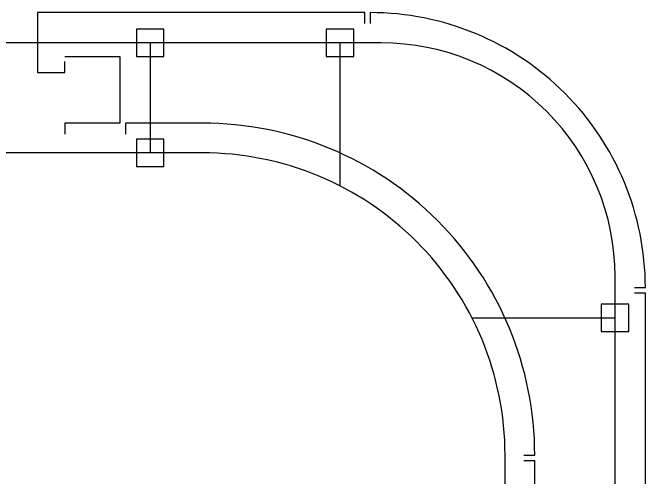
# Model space of a CAD drawing. Header units: millimetres. Extents: x -7838 to 162527, y -32093 to 60038.
# Drawn here: x 5020 to 6170, y 6875 to 7720 of the extents above; entities that cross this region are included whole.
import ezdxf

# ---------------------------------------------------------------- set-up
doc = ezdxf.new("R2010")
doc.units = ezdxf.units.MM

# ---------------------------------------------------------------- blocks, each defined once
blk = doc.blocks.new('*U245')
blk.add_lwpolyline([(-25, -25), (25, -25), (25, 25), (-25, 25)], close=True)
blk = doc.blocks.new('A$C75f1904f')
for points in [[(1145, 1635), (1145, 1655), (550, 1655), (550, 1546), (600, 1546), (600, 1566)], [(600, 1575), (700, 1575), (700, 1454), (600, 1454), (600, 1434)], [(1635, 5), (1655, 5), (1655, 1145), (1635, 1145)], [(1434, 5), (1454, 5), (1454, 840), (1434, 840)]]:
    blk.add_lwpolyline(points)
for points in [[(1635, 1155), (1655, 1155, 0.414214), (1155, 1655), (1155, 1635)], [(1434, 850), (1454, 850, 0.414214), (850, 1454), (710, 1454), (710, 1434)]]:
    blk.add_lwpolyline(points, format="xyb")

msp = doc.modelspace()

# ---------------------------------------------------------------- linework, layer by layer
for p, q in [((5270.20331, 7665.094), (5270.20331, 7465.02382)), ((5615.20331, 7665.08837), (5615.20331, 7404.92177)), ((5855.10126, 7165.02382), (6115.09459, 7165.02382))]:
    msp.add_line(p, q)
at = {"elevation": -0.00138}
for points in [[(2915.20331, 7240.02382), (2915.20331, 4890.02382, 0.4142135624), (3340.20331, 4465.02382), (5690.20331, 4465.02382, 0.4142135624), (6115.20331, 4890.02382), (6115.20331, 7240.02382, 0.4142135624), (5690.20331, 7665.02382), (3340.20331, 7665.02382, 0.4142135624)], [(3115.20331, 6915.02382), (3115.20331, 5215.02382, 0.4142135624), (3665.20331, 4665.02382), (5365.20331, 4665.02382, 0.4142135624), (5915.20331, 5215.02382), (5915.20331, 6915.02382, 0.4142135624), (5365.20331, 7465.02382), (3665.20331, 7465.02382, 0.4142135624)]]:
    msp.add_lwpolyline(points, format="xyb", close=True, dxfattribs=at)

# ---------------------------------------------------------------- block references
for name, p in [('A$C75f1904f', (4515.20331, 6065.02382, -0.00138)), ('*U245', (5270.20331, 7665.094)), ('*U245', (5615.20331, 7665.08837)), ('*U245', (5270.20331, 7465.02382)), ('*U245', (6115.09459, 7165.02382))]:
    msp.add_blockref(name, p)

doc.saveas('drawing.dxf')
